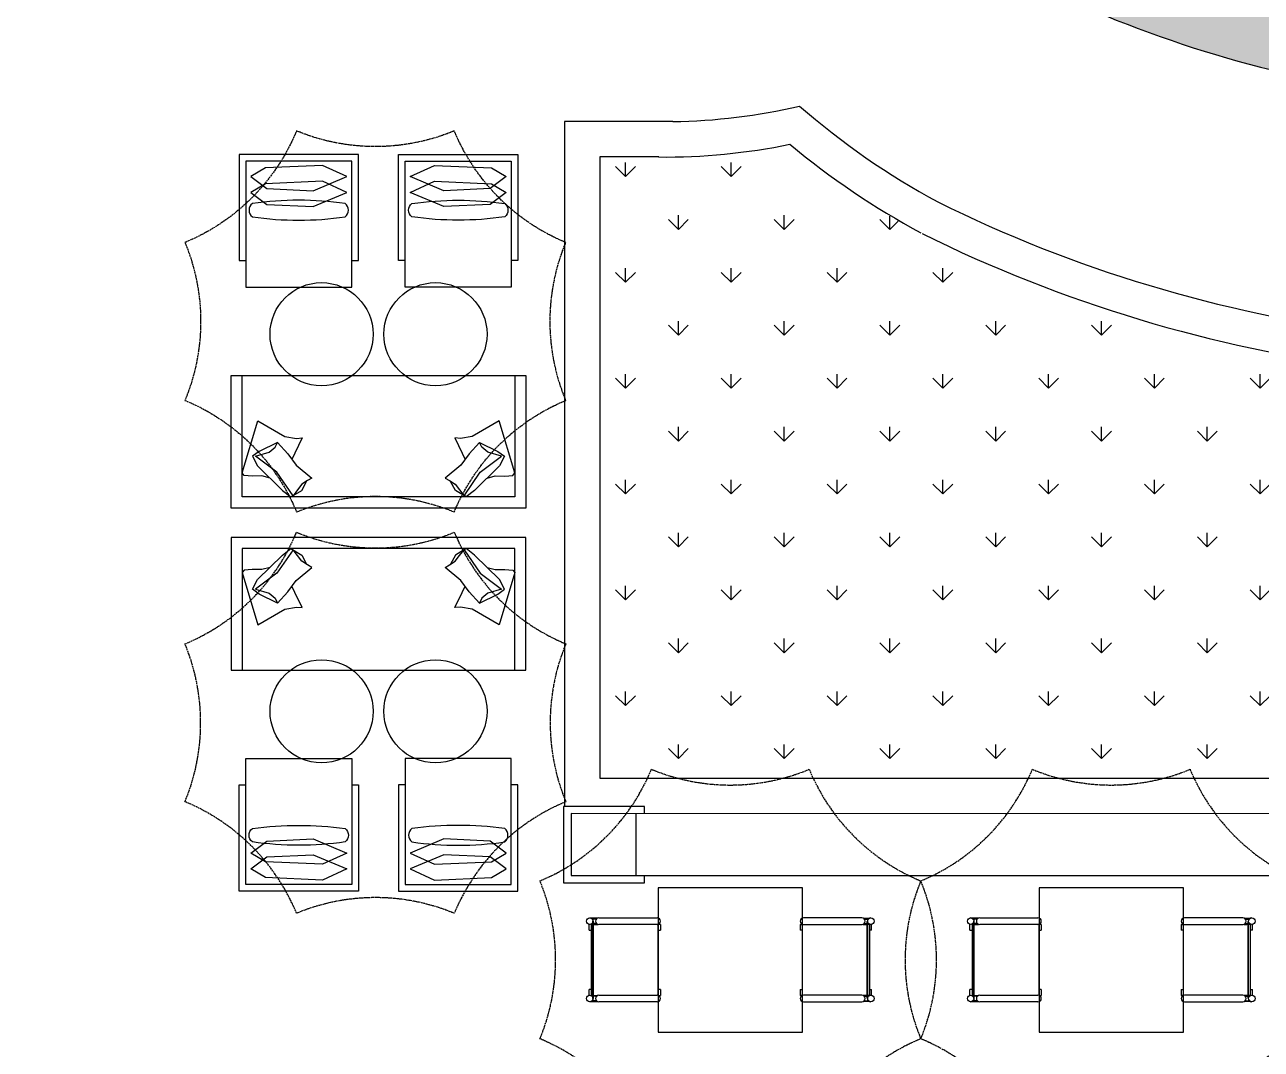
# Model space of a CAD drawing. Header units: millimetres. Extents: x -6033 to 120673, y -816267322945 to 90533.
# Drawn here: x 62841 to 71239, y 41484 to 48439 of the extents above; entities that cross this region are included whole.
import ezdxf

# ---------------------------------------------------------------- set-up
doc = ezdxf.new("R2010")
doc.units = ezdxf.units.MM
doc.linetypes.add('I-AR$0$ACAD_ISO02W100', pattern=[15, 12, -3])
for name, color, linetype in [('I-AR$0$3-地面', 8, 'Continuous'), ('I-AR$0$9-填充', 8, 'Continuous'), ('I-AR$0$FF-活动家具', 1, 'Continuous'), ('I-AR$0$L-ELEV-MARK', 253, 'Continuous'), ('I-AR$0$P-平面活动家具', 1, 'Continuous')]:
    doc.layers.add(name, color=color, linetype=linetype)
doc.layers.add('I-AR$0$I-SCOPE', color=252, linetype='Continuous', lineweight=35)
pattern_1 = [(90, (-273251.6522538068, 190733.4542391462), (-359.2102448, 359.2102448), [95.25, -623.1704896]), (45, (-273251.6522538068, 190733.4542391462), (-359.2102448427661, 359.2102448427661), [95.25, -412.75]), (135, (-273251.6522538068, 190733.4542391462), (-359.2102448427661, -359.2102448427661), [95.25, -412.75])]

# ---------------------------------------------------------------- blocks, each defined once
blk = doc.blocks.new('I-AR$0$pool-sofa')
at = {"layer": 'I-AR$0$P-平面活动家具'}
for points in [[(7569.645446275491, 29240.81226587633), (9569.645446275492, 29240.81226587633), (9569.645446275492, 30140.81226587633), (7569.645446275491, 30140.81226587633)], [(7644.645446275491, 29315.81226587633), (9494.645446275492, 29315.81226587633), (9494.645446275492, 30140.81226587633), (7644.645446275491, 30140.81226587633)]]:
    blk.add_lwpolyline(points, close=True, dxfattribs=at)
at = {"layer": 'I-AR$0$P-平面活动家具', "ltscale": 0.05}
for points in [[(7832.800743481449, 29443.53543106959), (7777.769579566418, 29458.84280850624), (7712.50853556313, 29458.14327797413), (7657.906206452403, 29461.9600401651), (7644.645446275491, 29479.58301202728), (7749.224546663593, 29833.74812315072), (7934.261296441588, 29726.56131630413), (8013.597204655495, 29713.76549831953), (8050.530895682182, 29716.36299936542), (8001.427003691336, 29614.14862435039), (7981.890629327142, 29570.84494636593)], [(9306.490149069534, 29443.53543106959), (9361.521312984565, 29458.84280850624), (9426.782356987853, 29458.14327797413), (9481.38468609858, 29461.9600401651), (9494.645446275492, 29479.58301202728), (9390.06634588739, 29833.74812315072), (9205.029596109394, 29726.56131630413), (9125.693687895488, 29713.76549831953), (9088.759996868801, 29716.36299936542), (9137.863888859647, 29614.14862435039), (9157.40026322384, 29570.84494636593)], [(7884.084236087975, 29686.25673113834), (7759.934822180657, 29625.10607598008), (7714.057348157351, 29592.1354078051), (7747.477051456633, 29526.75511458905), (7918.124435506251, 29360.31574755012), (7975.053166820783, 29315.81226587633), (8047.833063458223, 29360.54513162712), (8080.14926131544, 29421.92777728642)], [(9255.206656463008, 29686.25673113834), (9379.356070370326, 29625.10607598008), (9425.233544393632, 29592.1354078051), (9391.81384109435, 29526.75511458905), (9221.166457044732, 29360.31574755012), (9164.2377257302, 29315.81226587633), (9091.45782909276, 29360.54513162712), (9059.141631235543, 29421.92777728642)]]:
    blk.add_lwpolyline(points, dxfattribs=at)
for points in [[(8019.864115362971, 29363.31837857309), (7989.035032039682, 29324.4059700265), (7879.297535216071, 29483.26210530161), (7734.220356549208, 29592.1354078051), (7826.088429307579, 29619.6608544982), (7867.219264737038, 29653.29588639975), (7884.084236087975, 29686.25673113834), (7953.487036977486, 29609.46646813974), (8010.294221676812, 29532.22342459212), (8116.617022943682, 29443.74565028765), (8087.46006959681, 29426.54421303807), (8048.110757637259, 29401.69695080085)], [(9119.426777188011, 29363.31837857309), (9150.2558605113, 29324.4059700265), (9259.993357334912, 29483.26210530161), (9405.070536001775, 29592.1354078051), (9313.202463243404, 29619.6608544982), (9272.071627813944, 29653.29588639975), (9255.206656463008, 29686.25673113834), (9185.803855573497, 29609.46646813974), (9128.99667087417, 29532.22342459212), (9022.6738696073, 29443.74565028765), (9051.830822954173, 29426.54421303807), (9091.180134913724, 29401.69695080085)]]:
    blk.add_lwpolyline(points, close=True, dxfattribs=at)
blk = doc.blocks.new('I-AR$0$pool-chair')
at = {"layer": 'I-AR$0$P-平面活动家具'}
blk.add_lwpolyline([(7583.431403038206, 27375.4592798413), (8383.431403038148, 27375.45927984094), (8383.431403038156, 28325.45927984115), (7583.431403038211, 28325.45927984151)], close=True, dxfattribs=at)
for points in [[(7583.43140303821, 28125.45927984133), (7533.43140303821, 28125.45927984133), (7533.431403038183, 27325.45927984133), (8433.431403038183, 27325.45927984133), (8433.431403038188, 28125.45927984133), (8383.431403038154, 28125.45927984133)], [(7621.04293952445, 27611.40440998139), (7802.902928042509, 27527.29669840267), (8233.14011066156, 27546.28981285827), (8345.666630010122, 27611.25702909514), (8224.993877631896, 27702.29258525936), (7874.840591478445, 27718.57611960085), (7621.04293952445, 27611.40440998139)], [(7621.04293952445, 27492.02656301955), (7802.902928042509, 27407.91885144083), (8233.14011066156, 27426.91196589643), (8345.666630010122, 27491.8791821333), (8224.993877631896, 27582.91473829752), (7874.840591478445, 27599.19827263901), (7621.04293952445, 27492.02656301955)]]:
    blk.add_lwpolyline(points, dxfattribs=at)
for centre, radius, start, end in [((7983.431403038182, 25358.48108734848), 2462.500000000003, 81.82876644005023, 98.17123355994975), ((7670.931403038167, 27745.98108734847), 62.49999999998617, 126.8698976458505, 233.1301023541421), ((8295.9314030382, 27745.98108734847), 62.49999999998617, 306.8698976458361, 53.13010235418405), ((7983.431403038182, 30133.48108734849), 2462.500000000003, 261.828766440026, 278.1712335599741)]:
    blk.add_arc(centre, radius, start, end, dxfattribs=at)
blk = doc.blocks.new('I-AR$0$A$C5e96f56e')
at = {"layer": 'I-AR$0$L-ELEV-MARK', "color": 252, "linetype": 'I-AR$0$ACAD_ISO02W100'}
for centre, start, end in [((-989.9494936630363, 2389.94949366356), 270, 314.9999999976418), ((989.9494936595438, 2389.949493663502), 225, 270), ((-2389.949493663036, 989.9494936636183), 314.9999999976418, 0), ((2389.949493667344, 989.9494936636765), 180, 225), ((-2389.94949366292, -989.9494936589617), 0, 45), ((2389.949493667344, -989.9494936589035), 134.9999999976418, 180), ((-989.9494936630363, -2389.949493658787), 45, 90), ((989.9494936595438, -2389.949493658787), 90, 134.9999999976418)]:
    blk.add_arc(centre, 1400, start, end, dxfattribs=at)
blk = doc.blocks.new('I-AR$0$A$C68b9d67d')
at = {"layer": 'I-AR$0$FF-活动家具', "lineweight": -3}
for p, q in [((490, 980), (-490, 980)), ((-490, 980), (-490, 0)), ((490, 0), (490, 980)), ((-903.8014891920611, 772.2735385803971), (-945.071861829143, 772.2734983488917)), ((-910.2647635241738, 767.2733464604244), (-937.5260605944786, 767.2734752784017)), ((-893.4940581861883, 774.7733547083917), (-497.4940456291661, 774.7733780803974)), ((893.4940581861883, 774.7733547083917), (497.4940456291661, 774.7733780803974)), ((903.8014891920611, 772.2735385803971), (945.071861829143, 772.2734983488917)), ((910.2647635241738, 767.2733464604244), (937.5260605944786, 767.2734752784017)), ((-959.5480535561219, 690.9811339214211), (-944.5479755511042, 690.9811140713864)), ((-944.547908505192, 730.981123903417), (-949.5530758607201, 730.9811277983827)), ((-944.547908505192, 730.981123903417), (-932.8910927688703, 730.9817137384671)), ((-944.547908505192, 730.981123903417), (-944.5436566430144, 249.018889633473)), ((-932.8914111283375, 737.2733995032031), (-938.8353548096493, 737.2733874985133)), ((-932.892171552754, 752.3015446133795), (-932.8921437656973, 752.3015446133795)), ((-910.264582342119, 737.2734452013974), (-929.8921715812758, 737.2734055605833)), ((-929.8921715812758, 730.9818654839182), (-900.7730469707167, 730.9833389121341)), ((-900.7666938371258, 730.9811510624131), (-921.5477605761262, 730.9811432863935)), ((-497.4942410232034, 729.7733734163921), (-893.4942535790615, 729.7733500443865)), ((-489.9999735928141, 728.9811847929377), (-513.299824015121, 728.9811651573982)), ((-474.9998110290617, 730.981136125396), (-490.2217003321275, 730.9811378073646)), ((-490.0000266281422, 249.0188622171991), (-489.9999733718578, 730.9811377828592)), ((-489.9999777917983, 690.9811950495932), (-474.9998780752067, 690.9811262943549)), ((474.9998110290617, 730.981136125396), (490.2217003321275, 730.9811378073646)), ((489.9999777917983, 690.9811950495932), (474.9998780752067, 690.9811262943549)), ((490.0000266281422, 249.0188622171991), (489.9999733718578, 730.9811377828592)), ((489.9999735928141, 728.9811847929377), (513.299824015121, 728.9811651573982)), ((497.4942410232034, 729.7733734163921), (893.4942535790615, 729.7733500443865)), ((900.7666938371258, 730.9811510624131), (921.5477605761262, 730.9811432863935)), ((929.8921715812758, 730.9818654839182), (900.7730469707167, 730.9833389121341)), ((910.264582342119, 737.2734452013974), (929.8921715812758, 737.2734055605833)), ((944.547908505192, 730.981123903417), (932.8910927688703, 730.9817137384671)), ((932.8914111283375, 737.2733995032031), (938.8353548096493, 737.2733874985133)), ((932.892171552754, 752.3015446133795), (932.8921437656973, 752.3015446133795)), ((944.547908505192, 730.981123903417), (944.5436566430144, 249.018889633473)), ((944.547908505192, 730.981123903417), (949.5530758607201, 730.9811277983827)), ((959.5480535561219, 690.9811339214211), (944.5479755511042, 690.9811140713864)), ((-944.5480459132232, 289.0188655633829), (-959.5476440511411, 289.0188598263776)), ((-474.9999484370928, 289.0188777863514), (-490.0000222080853, 289.0188381823828)), ((474.9999484370928, 289.0188777863514), (490.0000222080853, 289.0188381823828)), ((944.5480459132232, 289.0188655633829), (959.5476440511411, 289.0188598263776)), ((-949.3063610862009, 249.0188476169715), (-944.5476373261772, 249.0188895983738)), ((-945.0720096365549, 207.7264521824545), (-903.8018175531179, 207.7262862343923)), ((-944.5436566430144, 249.018889633473), (-932.8667054718826, 249.0194804874482)), ((-932.86638704082, 242.7263763148221), (-938.7562481542118, 242.7263764931704)), ((-910.2643764910754, 212.7263554623933), (-937.526208138559, 212.7263959193369)), ((-929.8921715812758, 249.0196309988969), (-900.7593413868453, 249.0211051205406)), ((-910.264566140133, 242.7263756303582), (-929.8921715812758, 242.7263762247749)), ((-921.5479650301859, 249.0188751153764), (-900.7659427921753, 249.0188911703881)), ((-497.4940394051373, 205.2263431323809), (-893.4940561951371, 205.226379213389)), ((-893.4938608012162, 250.2263838773943), (-497.4938482451253, 250.2264072503895)), ((-490.0000266281422, 249.0188622171991), (-475.0000154831214, 249.0188679543789)), ((490.0000266281422, 249.0188622171991), (475.0000154831214, 249.0188679543789)), ((893.4938608012162, 250.2263838773943), (497.4938482451253, 250.2264072503895)), ((497.4940394051373, 205.2263431323809), (893.4940561951371, 205.226379213389)), ((929.8921715812758, 249.0196309988969), (900.7593413868453, 249.0211051205406)), ((921.5479650301859, 249.0188751153764), (900.7659427921753, 249.0188911703881)), ((945.0720096365549, 207.7264521824545), (903.8018175531179, 207.7262862343923)), ((910.2643764910754, 212.7263554623933), (937.526208138559, 212.7263959193369)), ((910.264566140133, 242.7263756303582), (929.8921715812758, 242.7263762247749)), ((932.86638704082, 242.7263763148221), (938.7562481542118, 242.7263764931704)), ((944.5436566430144, 249.018889633473), (932.8667054718826, 249.0194804874482)), ((949.3063610862009, 249.0188476169715), (944.5476373261772, 249.0188895983738)), ((-490, 0), (490, 0))]:
    blk.add_line(p, q, dxfattribs=at)
at = {"layer": 'I-AR$0$FF-活动家具', "color": 8, "lineweight": -3}
for p, q in [((-932.8656294622924, 227.7544740923913), (-932.892171552754, 752.3015446133795)), ((-929.8921715812758, 230.6983170952881), (-929.8921715812758, 749.301696441602)), ((929.8921715812758, 230.6983170952881), (929.8921715812758, 749.301696441602)), ((932.8656294622924, 227.7544740923913), (932.892171552754, 752.3015446133795))]:
    blk.add_line(p, q, dxfattribs=at)
at = {"layer": 'I-AR$0$FF-活动家具', "lineweight": -3, "flags": 128}
for points in [[(-959.5480535561219, 690.9811339214211), (-959.5480743171647, 691.1157019373495), (-959.5477868760936, 691.601774028386), (-959.5477361021331, 692.4335748663871), (-959.547831865144, 693.596411005361), (-959.5480278721079, 695.0694908093428), (-959.5478798971744, 696.8264339573798), (-959.5480319481576, 698.8360021973494), (-959.5478465710767, 701.0623875913443), (-959.5478338082321, 703.4657566263922), (-959.5477994740941, 706.0030991344247), (-959.5478810800705, 708.6293496433645), (-959.5476050411817, 711.2975740113761), (-959.5478823371232, 713.9601419583778), (-959.5477298821788, 716.5696775793913), (-959.547633822076, 719.0792979093967), (-959.5477740041679, 721.4445320144296), (-959.5479985731654, 723.6229642693652), (-959.5479340411257, 725.5757801614236), (-959.5479788840748, 727.2682930993615), (-959.5478766451124, 728.6700460154098), (-959.5477687981911, 729.7561705283588), (-959.547710647108, 730.507301903388), (-959.548040034133, 730.7804808133515)], [(-474.9998110290617, 730.981136125396), (-475.0000665291445, 730.9780106453691), (-474.9998028280679, 730.7527510063956), (-474.9997457291465, 730.1745603933814), (-474.999689029064, 729.2539704633527), (-474.9998329231748, 728.0072204723838), (-474.9998496721964, 726.4565628183773), (-474.9998094672337, 724.629838589346), (-474.9996370670851, 722.559560161375), (-475.0000461251475, 720.2826056474005), (-474.9996430661995, 717.8398275593645), (-475.000074375188, 715.2744911883492), (-474.9998349071248, 712.6325959663955), (-474.9998823471833, 709.9611610763823), (-474.999798282166, 707.3080207463936), (-475.0000816971296, 704.7204658423434), (-474.9997115471633, 702.2445808373741), (-474.999917952111, 699.9244972483721), (-474.999842233141, 697.8018660763628), (-474.9997732131742, 695.9143127513817), (-474.9997287821025, 694.2956576403813), (-474.9998553311452, 692.9748120053555), (-474.999909787206, 691.9752173263696), (-474.9997352451319, 691.3148114423966), (-474.9996942682192, 691.0054001343669), (-474.9998780752067, 690.9811262943549)], [(-959.5477098741103, 249.2135336563806), (-959.547723531141, 249.2472945683985), (-959.5477806301787, 249.8254851814127), (-959.5478415641701, 250.7461345653865), (-959.5476976701757, 251.992884557345), (-959.5476724541513, 253.5434233023552), (-959.5477126592305, 255.3701475313865), (-959.5478850591462, 257.4404259594157), (-959.5479516331106, 259.7173466064269), (-959.5478875262197, 262.1602774693747), (-959.5479276170954, 264.7255205203546), (-959.5476914520841, 267.3674496073509), (-959.5476397791645, 270.0388250444084), (-959.547728078207, 272.6920248284005), (-959.5479245281313, 275.2796053193742), (-959.5478190451395, 277.7555241914233), (-959.5476084072143, 280.0755483263638), (-959.5476841260679, 282.1981794983731), (-959.5477531461511, 284.0857328233542), (-959.5477933441289, 285.7043284804095), (-959.54767102818, 287.0252335693804), (-959.5476123391418, 288.0247687944211), (-959.5477868812159, 288.6851746783941), (-959.5478320911061, 288.9946454403689), (-959.5476440511411, 289.0188598263776)], [(-474.9999484370928, 289.0188777863514), (-474.9999234421412, 288.884250317351), (-474.9997394832317, 288.3982715463499), (-474.9997860242147, 287.5664112543454), (-474.9996944940649, 286.4036345693748), (-474.9999741201755, 284.930520899361), (-474.9996422291733, 283.1735521633527), (-474.9999658111483, 281.1639500563615), (-474.9996797891799, 278.9376579833915), (-474.9996967841871, 276.534348402347), (-474.9997268852312, 273.9969464403694), (-474.9996452791383, 271.3706959313713), (-474.9999170851661, 268.7024121093564), (-474.9996397891082, 266.0398441623547), (-474.9998007111717, 263.4304274493479), (-474.9998925371328, 260.9207476653974), (-474.9997565890662, 258.5555730143678), (-475.000003419118, 256.3770474393968), (-475.0000637180638, 254.4241720933933), (-475.0000273410697, 252.7317780623562), (-474.9996497142129, 251.3299995593843), (-474.9997575620655, 250.2438750463771), (-474.9998199461261, 249.4928031253512), (-474.9998296292033, 249.090109800396), (-475.0000154831214, 249.0188679543789)]]:
    blk.add_lwpolyline(points, dxfattribs=at)
at = {"layer": 'I-AR$0$FF-活动家具', "lineweight": -3}
for points in [[(474.9998110290617, 730.981136125396), (475.0000665291445, 730.9780106453691), (474.9998028280679, 730.7527510063956), (474.9997457291465, 730.1745603933814), (474.999689029064, 729.2539704633527), (474.9998329231748, 728.0072204723838), (474.9998496721964, 726.4565628183773), (474.9998094672337, 724.629838589346), (474.9996370670851, 722.559560161375), (475.0000461251475, 720.2826056474005), (474.9996430661995, 717.8398275593645), (475.000074375188, 715.2744911883492), (474.9998349071248, 712.6325959663955), (474.9998823471833, 709.9611610763823), (474.999798282166, 707.3080207463936), (475.0000816971296, 704.7204658423434), (474.9997115471633, 702.2445808373741), (474.999917952111, 699.9244972483721), (474.999842233141, 697.8018660763628), (474.9997732131742, 695.9143127513817), (474.9997287821025, 694.2956576403813), (474.9998553311452, 692.9748120053555), (474.999909787206, 691.9752173263696), (474.9997352451319, 691.3148114423966), (474.9996942682192, 691.0054001343669), (474.9998780752067, 690.9811262943549)], [(959.5480535561219, 690.9811339214211), (959.5480743171647, 691.1157019373495), (959.5477868760936, 691.601774028386), (959.5477361021331, 692.4335748663871), (959.547831865144, 693.596411005361), (959.5480278721079, 695.0694908093428), (959.5478798971744, 696.8264339573798), (959.5480319481576, 698.8360021973494), (959.5478465710767, 701.0623875913443), (959.5478338082321, 703.4657566263922), (959.5477994740941, 706.0030991344247), (959.5478810800705, 708.6293496433645), (959.5476050411817, 711.2975740113761), (959.5478823371232, 713.9601419583778), (959.5477298821788, 716.5696775793913), (959.547633822076, 719.0792979093967), (959.5477740041679, 721.4445320144296), (959.5479985731654, 723.6229642693652), (959.5479340411257, 725.5757801614236), (959.5479788840748, 727.2682930993615), (959.5478766451124, 728.6700460154098), (959.5477687981911, 729.7561705283588), (959.547710647108, 730.507301903388), (959.548040034133, 730.7804808133515)], [(474.9999484370928, 289.0188777863514), (474.9999234421412, 288.884250317351), (474.9997394832317, 288.3982715463499), (474.9997860242147, 287.5664112543454), (474.9996944940649, 286.4036345693748), (474.9999741201755, 284.930520899361), (474.9996422291733, 283.1735521633527), (474.9999658111483, 281.1639500563615), (474.9996797891799, 278.9376579833915), (474.9996967841871, 276.534348402347), (474.9997268852312, 273.9969464403694), (474.9996452791383, 271.3706959313713), (474.9999170851661, 268.7024121093564), (474.9996397891082, 266.0398441623547), (474.9998007111717, 263.4304274493479), (474.9998925371328, 260.9207476653974), (474.9997565890662, 258.5555730143678), (475.000003419118, 256.3770474393968), (475.0000637180638, 254.4241720933933), (475.0000273410697, 252.7317780623562), (474.9996497142129, 251.3299995593843), (474.9997575620655, 250.2438750463771), (474.9998199461261, 249.4928031253512), (474.9998296292033, 249.090109800396), (475.0000154831214, 249.0188679543789)], [(959.5477098741103, 249.2135336563806), (959.547723531141, 249.2472945683985), (959.5477806301787, 249.8254851814127), (959.5478415641701, 250.7461345653865), (959.5476976701757, 251.992884557345), (959.5476724541513, 253.5434233023552), (959.5477126592305, 255.3701475313865), (959.5478850591462, 257.4404259594157), (959.5479516331106, 259.7173466064269), (959.5478875262197, 262.1602774693747), (959.5479276170954, 264.7255205203546), (959.5476914520841, 267.3674496073509), (959.5476397791645, 270.0388250444084), (959.547728078207, 272.6920248284005), (959.5479245281313, 275.2796053193742), (959.5478190451395, 277.7555241914233), (959.5476084072143, 280.0755483263638), (959.5476841260679, 282.1981794983731), (959.5477531461511, 284.0857328233542), (959.5477933441289, 285.7043284804095), (959.54767102818, 287.0252335693804), (959.5476123391418, 288.0247687944211), (959.5477868812159, 288.6851746783941), (959.5478320911061, 288.9946454403689), (959.5476440511411, 289.0188598263776)]]:
    blk.add_lwpolyline(points, dxfattribs=at)
for centre, radius in [((-954.8641453421442, 752.3015446133795), 21.97197378941146), ((954.8641453421442, 752.3015446133795), 21.97197378941146), ((-954.8376211670693, 227.7544740923913), 21.9719917048623), ((954.8376211670693, 227.7544740923913), 21.9719917048623)]:
    blk.add_circle(centre, radius, dxfattribs=at)
for centre, radius, start, end in [((-954.8641453421442, 749.3015446414938), 24.97197376128329, 0.0003482896218667753, 90), ((-893.4940840501804, 752.2733999453485), 22.50000000000057, 90, 270), ((-497.4940840501804, 752.2733999453485), 22.50000000000043, 270, 90), ((497.4940840501804, 752.2733999453485), 22.50000000000043, 90, 270), ((893.4940840501804, 752.2733999453485), 22.50000000000057, 270, 90), ((954.8641453421442, 749.3015446414938), 24.97197376128329, 90, 179.9996517103781), ((-954.8641453421442, 230.6984688953962), 24.97197376128329, 270, 359.9996517070431), ((-893.4940840501804, 227.7263631443493), 22.50000000000043, 90, 270), ((-497.4940840501804, 227.7263631443493), 22.50000000000043, 270, 90), ((497.4940840501804, 227.7263631443493), 22.50000000000043, 90, 270), ((893.4940840501804, 227.7263631443493), 22.50000000000043, 270, 90), ((954.8641453421442, 230.6984688953962), 24.97197376128329, 180.0003482929569, 270)]:
    blk.add_arc(centre, radius, start, end, dxfattribs=at)
blk = doc.blocks.new('I-AR')
at = {"layer": 'I-AR$0$9-填充'}
h = blk.add_hatch(dxfattribs=at)
h.set_pattern_fill('GRASS', color=256, scale=20)
h.set_pattern_definition(pattern_1)
edge = h.paths.add_edge_path()
edge.add_line((96200, 65940), (67080, 65940))
edge.add_line((67080, 65940), (67098.56772479462, 65404.42143392797))
edge.add_arc((66800.59285495663, 58350.82716810788), 7059.885345376705, 59.555843105020074, 87.58101235503852, ccw=False)
edge.add_arc((66906.49363074219, 58690.435928249), 6713.926906089807, -7.215279069314988, 58.866463392851585, ccw=False)
edge.add_arc((66662.11441001808, 58632.79464086366), 6949.686958628766, 311.2033822070371, 353.509241579528, ccw=False)
edge.add_line((71240.10862691654, 53404.01679389164), (71240.10862691654, 51864.1770050895))
edge.add_arc((67179.426417273, 51841.1126786668), 4060.747710812019, -50.80688439189572, 0.32543161034237755, ccw=False)
edge.add_arc((73234.28660323424, 55945.38266907228), 8047.017238033767, 244.3073907732731, 262.3810128212969)
edge.add_arc((72594.40225089621, 52652.27799340905), 4702.300663284884, 264.7896409812221, 298.7984684725511)
edge.add_arc((72620.93916342175, 53741.83595042868), 5670.870263654464, 293.2517854655098, 330.6093027463011)
edge.add_arc((73250.80273834476, 52752.0384155091), 4669.216621075791, 337.4147043296702, 357.6494503984037)
edge.add_arc((84681.55240436131, 51782.82073227296), 6810.015933267933, 142.3864570404765, 173.4423989128501, ccw=False)
edge.add_arc((84374.33677422674, 52142.85514023763), 6347.66766899079, 93.15542869634908, 143.2683220727298, ccw=False)
edge.add_arc((84658.98816873273, 52466.32591896318), 6047.901985582997, 43.873240230559304, 96.0179040917115, ccw=False)
edge.add_arc((84453.25547138369, 51889.92360785799), 6601.338333766303, -39.79963821011472, 46.242770026181006, ccw=False)
edge.add_arc((81977.60784296179, 54545.90765867641), 10213.63518444022, 299.3577383532407, 317.6421154930655, ccw=False)
edge.add_arc((89994.78118272172, 40495.08083228706), 5964.052808016905, 120.308866941474, 149.0495847369888)
edge.add_arc((87881.37239511451, 41845.80067141893), 3457.635540556235, 150.2340941762149, 180.1543724875687)
edge.add_arc((85724.12870252365, 42303.87885726741), 1381.826173200813, 199.7699118248811, 246.5201334327749)
edge.add_arc((82877.2327868999, 37779.21967953871), 3985.327974789196, -35.309581790730476, 54.816404415500074, ccw=False)
edge.add_arc((80299.08139790548, 40760.85994444831), 7869.279253358517, 301.873360268039, 317.80806438167986, ccw=False)
edge.add_arc((84638.83056885703, 33541.60470388152), 567.3400906768735, 108.9700077243262, 192.3596683134018)
edge.add_arc((84831.74482778413, 33583.87731577703), 764.8315715407028, 192.3596683134025, 228.2216972283975)
edge.add_arc((87824.90804032749, 35941.96613408843), 4565.624419428991, 219.897175101431, 247.6207879858491)
edge.add_arc((89768.45910380734, 40705.18112126525), 9710.085716633463, 247.7172706748629, 260.9367800147598)
edge.add_arc((85123.5449576187, 20762.35167126564), 10812.49754468073, 51.718316115996686, 73.25431967458098, ccw=False)
edge.add_arc((87587.82646075264, 24098.68160498494), 6668.18964409117, 6.697701199655683, 50.579299126780086, ccw=False)
edge.add_line((94210.50790942414, 24876.39849369839), (96200.00000000047, 24876.39849369839))
edge.add_line((96200, 24876.39849369839), (96200, 65940))
h.paths.add_polyline_path([(79188.21396048786, 58194.70486277889), (76733.91714635445, 58362.11796900173), (76901.33025257709, 60816.41478313503), (79355.6270667105, 60649.00167691219)], flags=16)
h.paths.add_polyline_path([(78974.39963007392, 58439.82408297478), (76979.03636655072, 58575.93229941613), (77115.14458299195, 60571.29556293912), (79110.50784651516, 60435.1873464978)], flags=0)
h = blk.add_hatch(dxfattribs=at)
h.set_pattern_fill('GRASS', color=256, scale=20)
h.set_pattern_definition(pattern_1)
h.paths.add_polyline_path([(72039.88993051508, 43323.37970135696), (66736.40636357898, 43323.37970135696), (66736.40636357898, 47540.84223780019), (67135.79376161471, 47540.84223780019, 0.05308976896595777), (68026.54472520901, 47627.04305255288, 0.04941643247635087), (68919.90268008644, 47023.18059761255, 0.08380965647664035), (71946.5396132567, 46110.89822130199, 0.1474850686662842), (75668.74034640007, 46849.23527285215, 0.1651522259988702), (79233.30514703086, 50137.02929380894, 0.08978096657328384), (79769.66950339498, 52404.05356219455, -0.1340931946128999), (80765.71797912335, 54808.82199953339, -0.2199925599541282), (84160.7436819314, 56638.10320494944, -0.2310382246045116), (87686.57099251216, 55333.67627093985, -0.3940001540958336), (88102.9223605222, 48892.5141667682, -0.07905053784504817), (86045.50165902963, 47267.29612624753, 0.1308033536829855), (83263.27495381003, 44495.49076381759, 0.06253693498884307), (82350.18951472128, 41902.81886222624, 0.186529228159533), (79344.38717179978, 39992.32384655465), (72039.88993051508, 39992.32384655465)])
at = {"layer": 'I-AR$0$I-SCOPE'}
h = blk.add_hatch(dxfattribs=at)
h.set_pattern_fill('ANSI31', color=256, scale=200)
h.set_pattern_definition([(45, (0, 0), (-449.0128060534577, 449.0128060534577), [])])
h.paths.add_polyline_path([(63300.00000000001, 72640), (66630, 72640), (66630, 70889.38256153524), (90600, 70889.99999999999), (90600, 66390.00000000001), (96650.00000000001, 66390.00000000001), (96650, 24876.39849369839), (18340, 24876.39849369839), (18340, 66390), (48090, 66390), (48090, 72640), (51400, 72640), (51400, 72649.88673694879), (52869.5, 72649.88673694879), (52869.5, 72640), (55240.00000000001, 72640), (55240.00000000001, 72790.00000000013), (59460, 72790.00000000013), (59460, 72640), (61830.5, 72640), (61830.5, 72649.88673694879), (63300, 72649.88673694879)], flags=16)
h.paths.add_polyline_path([(7330, 0), (7330, -1770), (11180, -1770), (11180, 0), (18450, 0), (18449.99999999991, 2899.999999999971), (27550, 2899.999999999971), (27550, 18090), (37037.33127936907, 18090), (37037.33127936907, 17350), (96200, 17350), (96200, 18120), (114640, 18120), (114640, 84500), (0, 84500), (0, 0)])
at = {"layer": 'I-AR$0$3-地面', "color": 3}
blk.add_line((66990.97204760415, 43083.38200076972), (66990.97204760415, 42663.34726152031), dxfattribs=at)
for points in [[(69745.55983149866, 48693.95026289285, 0.07902494152010688), (72167.37394366646, 47969.40725498868, 0.1494903790776967), (74859.64272537129, 48531.55995880257, 0.1644620891196963), (77561.93158908421, 50958.78665213217, 0.0885208693944569), (77916.09067910677, 52560.53832592117, -0.1363426487909869), (79287.02959746541, 55939.19423536878, -0.2222115194932346), (84024.93077127822, 58480.89902467502, -0.2315331471331347), (89018.76880915416, 56657.91645175905, -0.3941242439845038), (89524.98162889248, 47664.37493578097, -0.07995034439916945), (86984.95492966333, 45643.95175931734, 0.126066591511197), (84879.93373723282, 43562.36978284162, 0.1312986331962786), (84423.74940455193, 41836.48474696086, -0.6534515205915413)], [(68934.9408440576, 47021.22286216912, 0.0836926837507415), (71957.62388624763, 46110.89822130199, 0.1474850686662822), (75679.82461939054, 46849.23527285215, 0.1651522259988705), (79244.38942002179, 50137.02929380894, 0.08978096657328317), (79780.75377638591, 52404.05356219452, -0.1340931946129016), (80776.80225211428, 54808.82199953342, -0.2199925599541261), (84171.82795492234, 56638.10320494944, -0.2310382246045153), (87697.6552655031, 55333.67627093982, -0.3940001540958293), (88114.00663351314, 48892.5141667682, -0.0790505378450552), (86056.58593202056, 47267.29612624741, 0.1308033536829759), (83274.35922680097, 44495.49076381765, 0.06253693498884483), (82361.27378771175, 41902.81886222624, 0.06253693498884483)]]:
    blk.add_lwpolyline(points, format="xyb", dxfattribs=at)
at = {"layer": 'I-AR$0$3-地面'}
blk.add_lwpolyline([(69041.38535241177, 47236.32648055154, 0.08359942486663208), (71984.27000692906, 46349.43971727413, 0.147690973347304), (75574.66859247768, 47065.14597210562, 0.1650844092264785), (79028.58007793594, 50242.5725254555, 0.08970594841766578), (79541.54356441321, 52425.37360493073, -0.134439019216058), (80585.93940926623, 54954.33760331661, -0.2196386679101062), (84152.54299380677, 56877.36976071243, -0.2303985674817783), (87866.83845895482, 55504.01492044801, -0.3940411340379707), (88295.23563074181, 48735.02372293684, -0.07920977747029218), (86175.25371138332, 47058.68105980247, 0.1304902195776243), (83485.61422732519, 44381.33630324373, 0.06607052267363284), (82563.128914678, 41695.74592414475, 0.132171397382623)], format="xyb", dxfattribs=at)
blk.add_lwpolyline([(67241.68328749621, 47780.84223780019), (66507.49063656991, 47780.84223780019), (66507.49063656991, 43132.53126981994)], dxfattribs=at)
at = {"layer": 'I-AR$0$3-地面', "color": 3}
for points in [[(67146.87803460564, 47540.84223780019), (66747.49063656991, 47540.84223780019), (66747.49063656991, 43323.37970135696), (72118.65609273082, 43323.37970135696)], [(67050.97204760415, 43083.00618508313), (67050.97204760415, 43132.96670866336), (66500.97204760415, 43132.96670866336), (66500.97204760415, 42612.96670866336), (67050.97204760415, 42612.96670866336), (67050.97204760415, 42663.00618508313)]]:
    blk.add_lwpolyline(points, dxfattribs=at)
blk.add_lwpolyline([(71810.97420350602, 43082.96670866336), (66550.97204760415, 43083.38200076972), (66550.97204760415, 42663.38200076972), (71810.97420350602, 42662.96670866336)], close=True, dxfattribs=at)
at = {"layer": 'I-AR$0$3-地面'}
for centre, radius, start, end in [((67179.426417273, 51841.11267866677), 4060.747710812017, 270.878457841502, 283.1412246209171), ((71531.81566904066, 51833.61408114395), 5228.508051494792, 229.0150975259971, 241.5548275814845)]:
    blk.add_arc(centre, radius, start, end, dxfattribs=at)
at = {"layer": 'I-AR$0$3-地面', "color": 3}
for centre, radius, start, end in [((67187.47752378276, 51766.67115535043), 4226.023942067211, 269.4332206184795, 281.6054167672498), ((71531.81566904066, 51833.61408114395), 5468.508051494792, 230.2852952342179, 241.5548275814845)]:
    blk.add_arc(centre, radius, start, end, dxfattribs=at)
at = {"layer": 'I-AR$0$P-平面活动家具'}
for centre in [(64856.82049372932, 46337.97039912411), (65630.45772368973, 46337.97039912411), (64856.82049372932, 43777.97039912423), (65630.45772368973, 43777.97039912423)]:
    blk.add_circle(centre, 350, dxfattribs=at)
at = {"layer": 'I-AR$0$L-ELEV-MARK', "xscale": -0.9999999999999992, "rotation": 202.5}
blk.add_blockref('I-AR$0$A$C5e96f56e', (65222.59357572254, 46424.63980562039), dxfattribs=at)
at = {"layer": 'I-AR$0$L-ELEV-MARK'}
for p, rotation in [((65222.59357572207, 43700.20419344836), 337.4999999999907), ((67633.15781858563, 42090.85559239247), 157.5), ((70220.02050962439, 42090.85559238965), 157.5), ((61789.82599889999, 40584.21482931805), 247.5)]:
    blk.add_blockref('I-AR$0$A$C5e96f56e', p, dxfattribs=dict(at, rotation=rotation))
for p in [(67633.1578185861, 41600.85559238965), (70220.02050962532, 41600.85559238683)]:
    blk.add_blockref('I-AR$0$A$C68b9d67d', p, dxfattribs=at)
at = {"layer": 'I-AR$0$P-平面活动家具', "yscale": 0.8999999999999998, "zscale": 0.8999999999999998, "rotation": 180}
for p, xscale in [((71886.86101194238, 72150.88375098453), 0.8999999999999998), ((58600.41720547667, 72150.88375098453), -0.8999999999999998)]:
    blk.add_blockref('I-AR$0$pool-chair', p, dxfattribs=dict(at, xscale=xscale))
at = {"layer": 'I-AR$0$P-平面活动家具', "xscale": -1}
blk.add_blockref('I-AR$0$pool-sofa', (73813.28455498489, 15917.15813324784), dxfattribs=at)
at = {"layer": 'I-AR$0$P-平面活动家具', "rotation": 180}
blk.add_blockref('I-AR$0$pool-sofa', (73813.28455498489, 74198.7826650005), dxfattribs=at)
at = {"layer": 'I-AR$0$P-平面活动家具', "yscale": 0.8999999999999998, "zscale": 0.8999999999999998}
for p, xscale in [((71886.86101194238, 17965.05704726381), -0.8999999999999998), ((58600.41720547667, 17965.05704726381), 0.8999999999999998)]:
    blk.add_blockref('I-AR$0$pool-chair', p, dxfattribs=dict(at, xscale=xscale))

msp = doc.modelspace()

# ---------------------------------------------------------------- block references
msp.add_blockref('I-AR', (0, 0))

doc.saveas('drawing.dxf')
